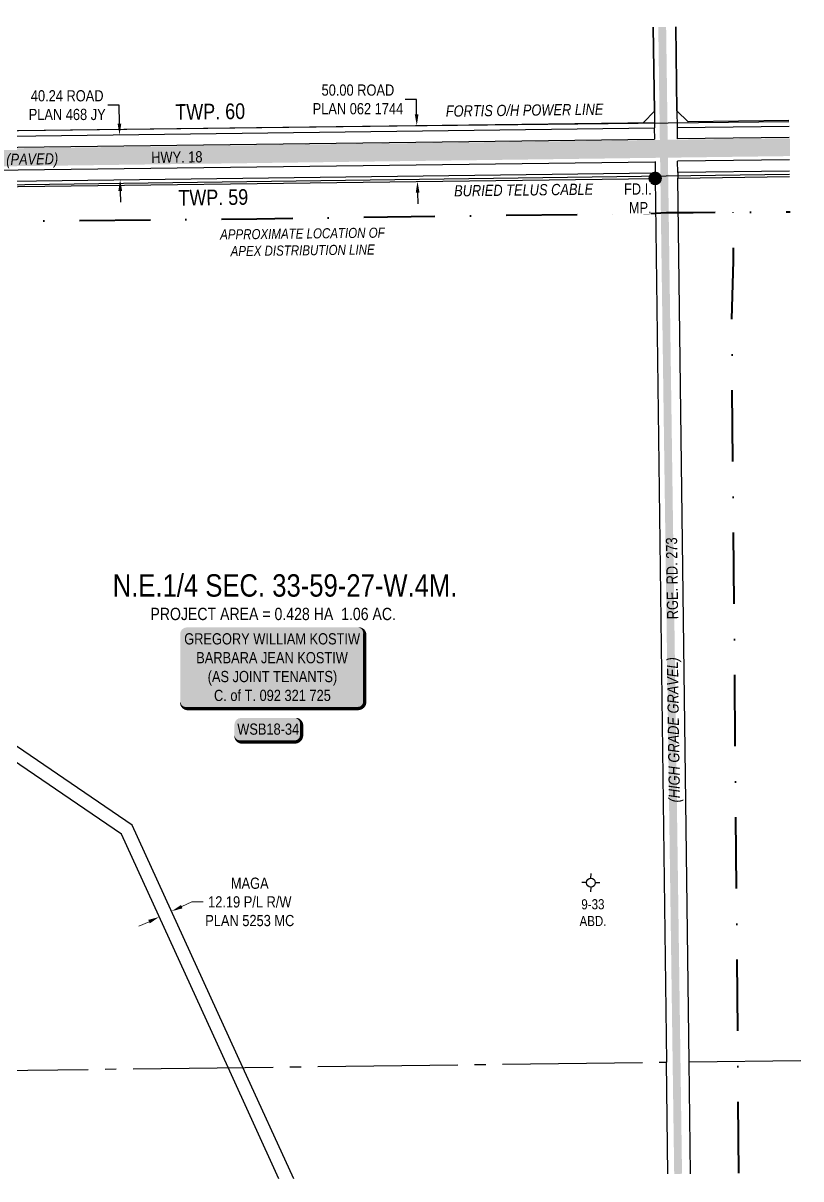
# Model space of a CAD drawing. Extents: x 57693 to 70573, y 5994359 to 6008381.
# Drawn here: x 66289 to 66984, y 5997625 to 5998657 of the extents above; entities that cross this region are included whole.
import ezdxf
from ezdxf.enums import TextEntityAlignment as Align

# ---------------------------------------------------------------- set-up
doc = ezdxf.new("R2010")
doc.units = 0
doc.header["$LTSCALE"] = 5
doc.header["$PDSIZE"] = -3
doc.linetypes.add('DASHDOT', pattern=[25.4, 12.7, -6.35, 0, -6.35])
doc.linetypes.add('foc-QUARTERLINE', pattern=[33, 25, -3, 2, -3])
doc.layers.get('Defpoints').update_dxf_attribs({"color": 9})
for name, color, linetype in [('AS-OWNER', 7, 'Continuous'), ('AS-POWER', 104, 'foc-POWER'), ('AS-POWER-T', 104, 'Continuous'), ('AS-ROADS', 254, 'Continuous'), ('AS-TELEPHONE', 224, 'foc-TEL'), ('AS-TELEPHONE-T', 224, 'Continuous'), ('C-SYMBOL', 7, 'Continuous'), ('D-TXT', 6, 'Continuous'), ('F-RW', 190, 'Continuous'), ('F-WS-S', 8, 'Continuous'), ('L-AREAREQUIRED', 7, 'Continuous'), ('L-MON', 1, 'Continuous'), ('L-QSEC', 8, 'foc-QUARTERLINE'), ('L-ROAD-T', 7, 'Continuous'), ('L-SEC', 7, 'Continuous'), ('L-TITLEDB', 4, 'Continuous'), ('L-TITLEDB-T', 4, 'Continuous'), ('P-APEX RECON-LINE LIST', 240, 'Continuous')]:
    doc.layers.add(name, color=color, linetype=linetype)
for name, color, linetype, lineweight in [('AS-RECON EXISTING', 151, 'DASHDOT', 40), ('F-RW-T', 190, 'Continuous', 9), ('T-TEXT', 48, 'Continuous', 18)]:
    doc.layers.add(name, color=color, linetype=linetype, lineweight=lineweight)
doc.styles.add('1.8', font='ARIALN.TTF', dxfattribs={"height": 2})
doc.styles.add('100L', font='ARIALN.TTF', dxfattribs={"height": 11})
doc.styles.add('175L', font='ARIALN.TTF', dxfattribs={"height": 10})
doc.styles.add('80', font='ARIALN.TTF', dxfattribs={"height": 10})
doc.styles.add('80CG', font='ARIALN.TTF', dxfattribs={"height": 10})
doc.styles.add('80L', font='ARIALN.TTF', dxfattribs={"height": 10})
doc.styles.add('80LS', font='ARIALNI.TTF', dxfattribs={"height": 10})
doc.styles.add('foc-LtypeFont', font='ARIALN.TTF', dxfattribs={"height": 7.35})
doc.linetypes.add('foc-POWER', pattern='A,6,-1,["P",foc-LtypeFont,S=0.2,R=0,X=-0.625,Y=-0.75],-1.24,4', length=12.24)
doc.linetypes.add('foc-POWER-NOLINE', pattern='A,0,-4,["P",foc-LtypeFont,S=0.2,R=0,X=-0.625,Y=-0.75],-8.24', length=12.24)
doc.linetypes.add('foc-TEL', pattern='A,2,-1,["T",foc-LtypeFont,S=0.2,R=0,X=-0.425,Y=-0.75],-1.24,8', length=12.24)
doc.dimstyles.new('Compass 5 000', dxfattribs={"dimscale": 5, "dimtxt": 9, "dimasz": 2, "dimexe": 0.2, "dimexo": 0.0625, "dimgap": 0.5, "dimtad": 0, "dimtih": 1, "dimtoh": 1, "dimzin": 0, "dimdsep": 46, "dimtxsty": '80CG', "dimcen": 0.1, "dimse1": 1, "dimse2": 1, "dimclrd": 256, "dimclrt": 256, "dimaunit": 1, "dimadec": 4, "dimazin": 0, "dimtfac": 0.06, "dimtofl": 0, "dimtmove": 0, "dimatfit": 1, "dimfxl": 0.2, "dimtolj": 1, "dimtzin": 0, "dimlwd": -1, "dimarcsym": 0})

# ---------------------------------------------------------------- blocks, each defined once
blk = doc.blocks.new('fdia')
at = {"color": 255, "const_width": 1}
blk.add_lwpolyline([(-0.5, 0, 1), (0.5, 0, 1)], format="xyb", close=True, dxfattribs=at)
blk = doc.blocks.new('Fdiaa')
blk.add_blockref('fdia', (0, 0))
blk = doc.blocks.new('fdib')
at = {"color": 1, "const_width": 1.6}
blk.add_lwpolyline([(-0.4, 0, 1), (0.4, 0, 1)], format="xyb", close=True, dxfattribs=at)
at = {"color": 1}
blk.add_circle((0, 0), 0.8, dxfattribs=at)
blk = doc.blocks.new('Fdibb')
blk.add_blockref('fdib', (0, 0))
blk = doc.blocks.new('fdicc')
for name in ['Fdibb', 'Fdiaa']:
    blk.add_blockref(name, (0, 0))
blk = doc.blocks.new('FDI')
blk.add_blockref('fdicc', (0, 0))
blk = doc.blocks.new('*D493')
at = {"layer": 'Defpoints', "color": 0, "transparency": 16777216}
for p in [(66421.6, 5997863.8), (66427.2, 5997851.6), (66416.1, 5997846.6)]:
    blk.add_point(p, dxfattribs=at)
at = {"layer": 'F-RW-T', "transparency": 16777216}
for p, q in [((66430.7, 5997867.9), (66439.8, 5997872.1)), ((66439.8, 5997872.1), (66449.8, 5997872.1)), ((66401.5, 5997854.5), (66392.4, 5997850.4))]:
    blk.add_line(p, q, dxfattribs=at)
for points in [[(66430.1, 5997869.4), (66431.4, 5997866.4), (66421.6, 5997863.8)], [(66400.8, 5997856.1), (66402.2, 5997853), (66410.6, 5997858.7)]]:
    blk.add_solid(points, dxfattribs=at)
at = {"layer": 'F-RW-T', "transparency": 16777216, "insert": (66491.5, 5997872.1), "char_height": 10, "attachment_point": 5, "style": '80CG'}
blk.add_mtext('\\A1;MAGA\\P12.19 P/L R/W\\PPLAN 5253 MC', dxfattribs=at)
blk = doc.blocks.new('*U454')
h = blk.add_hatch(color=59)
edge = h.paths.add_edge_path()
edge.add_line((-76.5, -37), (76.5, -37))
edge.add_arc((76.5, -31), 6, 270, 360)
edge.add_line((82.5, -31), (82.5, 29.5))
edge.add_arc((76.5, 29.5), 6, 0, 90)
edge.add_line((76.5, 35.5), (-76.5, 35.5))
edge.add_arc((-76.5, 29.5), 6, 90, 180)
edge.add_line((-82.5, 29.5), (-82.5, -31))
edge.add_arc((-76.5, -31), 6, 180, 270)
at = {"color": 1, "flags": 128}
blk.add_lwpolyline([(-76.5, -37, 3, 3, 0), (76.5, -37, 3, 3, 0.414214), (82.5, -31, 3, 3, 0), (82.5, 29.5, 3, 0, 0.414214), (76.5, 35.5, 0, 0, 0), (-76.5, 35.5, 0, 0, 0.414214), (-82.5, 29.5, 0, 0, 0), (-82.5, -31, 0, 3, 0.414214)], format="xyseb", close=True, dxfattribs=at)
blk.add_lwpolyline([(-3, -15.2, 0, 7.5, 0), (0, 0, 0, 0, 0)], format="xyseb", dxfattribs=at)
at = {"color": 1, "style": '80'}
blk.add_attdef('ENTER_TEXT_001', (-36, -5), '', height=10, dxfattribs=at)
blk = doc.blocks.new('GABD')
for p, q in [((-0.81, 0), (-1.62, 0)), ((0, 0.81), (0, 1.62)), ((1.62, 0), (0.81, 0)), ((0, -0.81), (0, -1.62))]:
    blk.add_line(p, q)
blk.add_circle((0, 0), 0.8)
blk = doc.blocks.new('*D498')
at = {"layer": 'Defpoints', "color": 0, "transparency": 16777216}
for p in [(66499.8, 5998563.4), (66640.7, 5998565.3), (66500.5, 5998513.6)]:
    blk.add_point(p, dxfattribs=at)
at = {"layer": 'L-TITLEDB-T', "transparency": 16777216}
for p, q in [((66640.3, 5998588.6), (66630.3, 5998588.6)), ((66640.5, 5998575.3), (66640.3, 5998588.6)), ((66641.4, 5998505.5), (66641.6, 5998495.5))]:
    blk.add_line(p, q, dxfattribs=at)
for points in [[(66642.2, 5998575.3), (66638.9, 5998575.3), (66640.7, 5998565.3)], [(66643.1, 5998505.5), (66639.8, 5998505.5), (66641.3, 5998515.5)]]:
    blk.add_solid(points, dxfattribs=at)
at = {"layer": 'L-TITLEDB-T', "transparency": 16777216, "insert": (66588.1, 5998588.6), "char_height": 10, "attachment_point": 5, "style": '80CG'}
blk.add_mtext('\\A1;50.00 ROAD\\PPLAN 062 1744', dxfattribs=at)
blk = doc.blocks.new('*D499')
at = {"layer": 'Defpoints', "color": 0, "transparency": 16777216}
for p in [(66375.2, 5998557), (66409.2, 5998557.4), (66409.7, 5998517.2)]:
    blk.add_point(p, dxfattribs=at)
at = {"layer": 'L-TITLEDB-T', "transparency": 16777216}
for p, q in [((66374.8, 5998583.5), (66364.8, 5998583.5)), ((66375.1, 5998567), (66374.8, 5998583.5)), ((66375.8, 5998506.8), (66375.9, 5998496.8))]:
    blk.add_line(p, q, dxfattribs=at)
for points in [[(66376.7, 5998567), (66373.4, 5998567), (66375.2, 5998557)], [(66377.5, 5998506.8), (66374.1, 5998506.8), (66375.7, 5998516.8)]]:
    blk.add_solid(points, dxfattribs=at)
at = {"layer": 'L-TITLEDB-T', "transparency": 16777216, "insert": (66328.4, 5998583.5), "char_height": 10, "attachment_point": 5, "style": '80CG'}
blk.add_mtext('\\A1;40.24 ROAD\\PPLAN 468 JY', dxfattribs=at)
blk = doc.blocks.new('*U436')
at = {"true_color": 0xffffa8}
h = blk.add_hatch(color=51, dxfattribs=at)
edge = h.paths.add_edge_path()
edge.add_line((-24, -11.5), (24, -11.5))
edge.add_arc((24, -5.5), 6, 270, 360)
edge.add_line((30, -5.5), (30, 4))
edge.add_arc((24, 4), 6, 0, 90)
edge.add_line((24, 10), (-24, 10))
edge.add_arc((-24, 4), 6, 90, 180)
edge.add_line((-30, 4), (-30, -5.5))
edge.add_arc((-24, -5.5), 6, 180, 270)
at = {"color": 240, "flags": 128}
blk.add_lwpolyline([(-24, -11.5, 3, 3, 0), (24, -11.5, 3, 3, 0.414214), (30, -5.5, 3, 3, 0), (30, 4, 3, 0, 0.414214), (24, 10, 0, 0, 0), (-24, 10, 0, 0, 0.414214), (-30, 4, 0, 0, 0), (-30, -5.5, 0, 3, 0.414214)], format="xyseb", close=True, dxfattribs=at)
for points in [[(-24.7, -8.4, 0, 10, 0), (0, 0, 5, 5, 0)], [(21, -6.9, 0, 10, 0), (0, 0, 5, 5, 0)]]:
    blk.add_lwpolyline(points, format="xyseb", dxfattribs=at)
at = {"color": 4, "style": '80'}
blk.add_attdef('OTHER_001', (-14.7, -5), '', height=10, dxfattribs=at)

msp = doc.modelspace()

# ---------------------------------------------------------------- linework, layer by layer
at = {"layer": 'AS-POWER', "flags": 128}
msp.add_lwpolyline([(65147.94, 5998545.951), (65360.687, 5998549.072), (66115.4, 5998558.744), (66623.238, 5998564.918), (66973.142, 5998568.788)], dxfattribs=at)
at = {"layer": 'AS-RECON EXISTING', "flags": 128}
for points in [[(66843.63, 5998486.531), (66863.771, 5998487.788), (66887.705, 5998487.648), (66923.435, 5998488.239), (66932.149, 5998487.937), (66974.164, 5998488.423)], [(66928.416, 5997630.006), (66922.062, 5998385.178), (66923.477, 5998444.496), (66923.437, 5998486.633), (66923.435, 5998488.239)], [(65450.972, 5998304.901), (65649.049, 5998307.996), (65649.865, 5998308.209), (65650.639, 5998308.545), (65651.352, 5998308.996), (65651.988, 5998309.551), (65652.53, 5998310.198), (65655.006, 5998314.417), (65655.419, 5998315.444), (65655.694, 5998316.516), (65655.825, 5998317.615), (65653.29, 5998378.828), (65652.625, 5998385.618), (65652.977, 5998395.854), (65653.002, 5998396.146), (65653.071, 5998396.431), (65653.183, 5998396.701), (65653.336, 5998396.951), (65658.682, 5998404.423), (65668.965, 5998419.744), (65682.156, 5998441.692), (65692.933, 5998456.837), (65692.933, 5998456.837), (65694.647, 5998459.346), (65696.09, 5998461.841), (65696.608, 5998462.819), (65697.006, 5998464.036), (65698.285, 5998464.791), (65699.616, 5998465.87), (65701.231, 5998468.174), (65703.135, 5998470.982), (65705.855, 5998473.105), (65707.069, 5998473.951), (65708.545, 5998473.944), (65746.494, 5998474.843), (65890.388, 5998476.235), (66003.028, 5998477.788), (66044.132, 5998477.393), (66077.376, 5998478.64), (66110.847, 5998478.732), (66168.149, 5998480.079), (66183.678, 5998479.136), (66497.794, 5998482.08), (66666.669, 5998484.628), (66712.387, 5998485.088), (66843.63, 5998486.531)]]:
    msp.add_lwpolyline(points, dxfattribs=at)
at = {"layer": 'AS-ROADS', "flags": 128}
for points, const_width in [([(66859.92, 5998653.275), (66874.133, 5997629.325)], 7), ([(64243.17, 5998510.443), (66974.018, 5998546.051)], 15.988)]:
    msp.add_lwpolyline(points, dxfattribs=dict(at, const_width=const_width))
at = {"layer": 'AS-TELEPHONE', "flags": 128}
msp.add_lwpolyline([(64242.898, 5998486.688), (65062.591, 5998497.621), (65076.606, 5998498.003), (65092.657, 5998497.668), (65104.42, 5998497.689), (65115.348, 5998497.652), (65126.361, 5998497.998), (65136.983, 5998497.62), (65144.823, 5998497.253), (66973.74, 5998521.781)], dxfattribs=at)
at = {"layer": 'F-RW', "flags": 128}
for points in [[(66517.442, 5997624.848), (66472.069, 5997724.215), (66376.893, 5997932.649), (66122.87, 5998105.65), (66109.578, 5998114.702), (66051.865, 5998154.008), (66043.487, 5998159.714), (66036.137, 5998164.72), (66031.054, 5998168.18), (66020.981, 5998175.041), (66015.975, 5998178.45), (65589.429, 5998468.947), (65589.009, 5998502.125)], [(66530.758, 5997625.015), (66485.385, 5997724.382), (66386.562, 5997940.803), (66064.848, 5998159.903), (66051.679, 5998168.873), (66030.921, 5998183.009), (65601.529, 5998475.444), (65601.189, 5998502.276)]]:
    msp.add_lwpolyline(points, dxfattribs=at)
at = {"layer": 'L-QSEC', "flags": 128}
for points in [[(66057.3, 5997719.006), (66863.791, 5997729.134)], [(66883.889, 5997729.38), (66983.806, 5997730.606)]]:
    msp.add_lwpolyline(points, dxfattribs=at)
at = {"layer": 'L-SEC', "flags": 128}
for points in [[(66852.97, 5998578.178), (66851.927, 5998653.173)], [(66872.05, 5998653.429), (66873.067, 5998578.438)], [(66853.767, 5998518.225), (66863.791, 5997729.134)], [(66883.889, 5997729.38), (66873.865, 5998518.48)], [(66865.058, 5997629.211), (66863.791, 5997729.134)], [(66885.156, 5997629.463), (66883.889, 5997729.38)]]:
    msp.add_lwpolyline(points, dxfattribs=at)
at = {"layer": 'L-TITLEDB', "flags": 128}
for points in [[(66851.927, 5998653.173), (66852.97, 5998578.178)], [(66873.067, 5998578.438), (66872.05, 5998653.429)], [(66843.112, 5998568.062), (66852.97, 5998578.178)], [(66852.97, 5998578.178), (66853.169, 5998563.306)], [(66883.194, 5998568.574), (66873.067, 5998578.438)], [(66873.067, 5998578.438), (66873.267, 5998563.563)], [(66046.749, 5998557.877), (66852.988, 5998568.045)], [(66046.81, 5998553.001), (66853.049, 5998563.169)], [(66853.305, 5998553.257), (66853.169, 5998563.306)], [(66873.267, 5998563.563), (66973.192, 5998564.836)], [(66873.267, 5998563.563), (66873.403, 5998553.513)], [(66973.13, 5998569.714), (66883.194, 5998568.574)], [(66046.937, 5998542.949), (66853.176, 5998553.117)], [(66973.32, 5998554.786), (66873.403, 5998553.513)], [(66047.191, 5998522.846), (66853.43, 5998533.014)], [(66853.576, 5998533.16), (66853.704, 5998523.111)], [(66973.576, 5998534.688), (66873.675, 5998533.416)], [(66873.803, 5998523.367), (66873.675, 5998533.416)], [(66047.318, 5998512.794), (66853.557, 5998522.962)], [(66853.767, 5998518.225), (66853.704, 5998523.111)], [(66973.703, 5998524.64), (66873.803, 5998523.367)], [(66873.803, 5998523.367), (66873.865, 5998518.48)], [(66873.865, 5998518.48), (66973.766, 5998519.747)], [(66047.379, 5998507.918), (66853.618, 5998518.086)]]:
    msp.add_lwpolyline(points, dxfattribs=at)

# ---------------------------------------------------------------- block references
at = {"layer": 'AS-OWNER'}
ref = msp.add_blockref('*U454', (66511.764, 5998081.786), dxfattribs=dict(at, xscale=0.999252397, yscale=0.999252397, zscale=0.999252397, rotation=359.9999884413987))
ref.add_attrib('ENTER_TEXT_001', 'GREGORY WILLIAM KOSTIW', (66432.941, 5998102.033), dxfattribs={"layer": '0', "color": 1, "height": 9.99252, "rotation": 359.999988, "style": '80'})
ref.add_attrib('ENTER_TEXT_002', 'BARBARA JEAN KOSTIW', (66443.656, 5998085.202), dxfattribs={"layer": '0', "color": 1, "height": 9.99252, "rotation": 359.999988, "style": '80'})
ref.add_attrib('ENTER_TEXT_003', '(AS JOINT TENANTS)', (66453.898, 5998068.37), dxfattribs={"layer": '0', "color": 1, "height": 9.99252, "rotation": 359.999988, "style": '80'})
ref.add_attrib('ENTER_TEXT_004', 'C. of T. 092 321 725', (66459.538, 5998051.539), dxfattribs={"layer": '0', "color": 1, "height": 9.99252, "rotation": 359.999988, "style": '80'})
at = {"layer": 'F-WS-S', "color": 3, "xscale": 4.996261984999968, "yscale": 4.996261984999968, "zscale": 4.996261984999968, "rotation": 358.3685995525098}
msp.add_blockref('GABD', (66796.181, 5997889.272), dxfattribs=at)
at = {"layer": 'L-MON', "xscale": 4.999999999999972, "yscale": 4.999999999999972, "zscale": 4.999999999999972}
msp.add_blockref('FDI', (66853.618, 5998518.086), dxfattribs=at)
at = {"layer": 'P-APEX RECON-LINE LIST'}
ref = msp.add_blockref('*U436', (66507.782, 5998026.435), dxfattribs=dict(at, xscale=0.999252397, yscale=0.999252397, zscale=0.999252397, rotation=359.9999884413987))
ref.add_attrib('OTHER_001', 'WSB18-34', (66480.313, 5998021.436), dxfattribs={"layer": '0', "color": 4, "height": 9.9925, "rotation": 359.999988, "style": '80'})

# ---------------------------------------------------------------- texts
at = {"layer": 'AS-POWER-T', "linetype": 'foc-POWER-NOLINE', "insert": (66666.147, 5998583.183), "char_height": 10.00952, "attachment_point": 1, "rotation": 0.721723, "style": '175L'}
msp.add_mtext_dynamic_manual_height_columns('\\pi0.37947;{\\fArial Narrow|b0|i1|c0|p34;FORTIS O/H POWER LINE}', width=141.52042, gutter_width=50, heights=[0], dxfattribs=at)
at = {"layer": 'AS-RECON EXISTING', "linetype": 'Continuous', "insert": (66465.36, 5998472.528), "char_height": 8.98561, "attachment_point": 1, "rotation": 0.675569, "style": '80'}
msp.add_mtext_dynamic_manual_height_columns('\\pi-0.37831;{\\fArial Narrow|b0|i1|c0|p18;APPROXIMATE LOCATION OF \\P\\pi8.8004;APEX DISTRIBUTION LINE}', width=146.7459, gutter_width=44.962, heights=[0], dxfattribs=at)
at = {"layer": 'AS-TELEPHONE-T', "insert": (66673.838, 5998512.011), "char_height": 10.00952, "attachment_point": 1, "rotation": 0.721759, "style": '175L'}
msp.add_mtext_dynamic_manual_height_columns('\\pi0.13073;{\\fArial Narrow|b0|i1|c0|p34;BURIED TELUS CABLE}', width=124.50653, gutter_width=50, heights=[0], dxfattribs=at)
at = {"layer": 'C-SYMBOL', "color": 3, "style": '175L'}
msp.add_text('N.E.1/4 SEC. 33-59-27-W.4M.', height=19.98505, rotation=359.999988, dxfattribs=at).set_placement((66523.007, 5998138.713), align=Align.BOTTOM_CENTER)
at = {"layer": 'D-TXT', "color": 3, "char_height": 13.9895, "attachment_point": 1, "rotation": 0.778243, "style": '80L'}
for s, insert in [('TWP. 60', (66424.911, 5998584.353)), ('TWP. 59', (66427.654, 5998507.781))]:
    msp.add_mtext_dynamic_manual_height_columns(s, width=101.3954, gutter_width=47.5, heights=[0], dxfattribs=dict(at, insert=insert))
at = {"layer": 'F-WS-S', "insert": (66785.9, 5997874.485), "char_height": 8.99759, "attachment_point": 1, "rotation": 0.26693, "style": '80'}
msp.add_mtext_dynamic_manual_height_columns('\\pi1.7753;9-33\\P\\pi0.053689;ABD.', width=23.27647, gutter_width=45.022, heights=[0], dxfattribs=at)
at = {"layer": 'L-AREAREQUIRED', "color": 5, "style": '100L'}
msp.add_text('PROJECT AREA = 0.428 HA  1.06 AC.', height=10.99178, rotation=359.999988, dxfattribs=at).set_placement((66512.399, 5998120.467), align=Align.BOTTOM_CENTER)
at = {"layer": 'L-ROAD-T', "style": '80L'}
msp.add_text('RGE. RD. 273', height=9.98505, rotation=90.811016, dxfattribs=at).set_placement((66868.703, 5998161.034), align=Align.MIDDLE_CENTER)
at = {"layer": 'L-ROAD-T', "insert": (66402.601, 5998541.837), "char_height": 9.98505, "attachment_point": 1, "rotation": 0.729414, "style": '80'}
msp.add_mtext_dynamic_manual_height_columns('\\pi0.82673;HWY. 18', width=46.02087, gutter_width=44.931, heights=[0], dxfattribs=at)
at = {"layer": 'T-TEXT', "style": '80LS'}
for s, height, rotation, p in [('(PAVED)', 9.9925, 0.775506, (66297.138, 5998535.447)), ('(HIGH GRADE GRAVEL)', 9.99252, 90.811016, (66869.897, 5998025.76))]:
    msp.add_text(s, height=height, rotation=rotation, dxfattribs=at).set_placement(p, align=Align.MIDDLE_CENTER)

# ---------------------------------------------------------------- dimensions: what is measured, and where the dimension line sits
at = {"layer": 'F-RW-T', "color": 2}
dim = msp.add_aligned_dim(p1=(66416.11, 5997846.553), p2=(66427.193, 5997851.612), distance=13.35, text='MAGA\\P12.19 P/L R/W\\PPLAN 5253 MC', dimstyle='Compass 5 000', dxfattribs=at)
dim.commit()
dim.dimension.update_dxf_attribs({"geometry": '*D493', "text_midpoint": (66491.461, 5997872.062)})
at = {"layer": 'L-TITLEDB-T', "color": 2}
for base, p1, p2, angle, text, picture, middle in [((66375.178, 5998556.988), (66409.736, 5998517.215), (66409.232, 5998557.415), 90.718928, '40.24 ROAD\\PPLAN 468 JY', '*D499', (66328.443, 5998583.524)), ((66640.652, 5998565.311), (66500.499, 5998513.633), (66499.836, 5998563.439), 90.761843, '50.00 ROAD\\PPLAN 062 1744', '*D498', (66588.123, 5998588.555))]:
    dim = msp.add_linear_dim(base=base, p1=p1, p2=p2, angle=angle, text=text, dimstyle='Compass 5 000', dxfattribs=at)
    dim.commit()
    dim.dimension.update_dxf_attribs({"geometry": picture, "text_midpoint": middle, "dimtype": 161})

# ---------------------------------------------------------------- next in the draw order: texts
at = {"layer": 'L-MON', "insert": (66824.726, 5998513.671), "char_height": 9.99252, "attachment_point": 1, "style": '1.8', "bg_fill": 3, "box_fill_scale": 1.1, "bg_fill_color": 256, "bg_fill_transparency": 0}
msp.add_mtext_dynamic_manual_height_columns('\\pi1.0789;FD.I.\\P\\pi5.4208;MP.', width=23.94038, gutter_width=10, heights=[0], dxfattribs=at)

doc.saveas('drawing.dxf')
